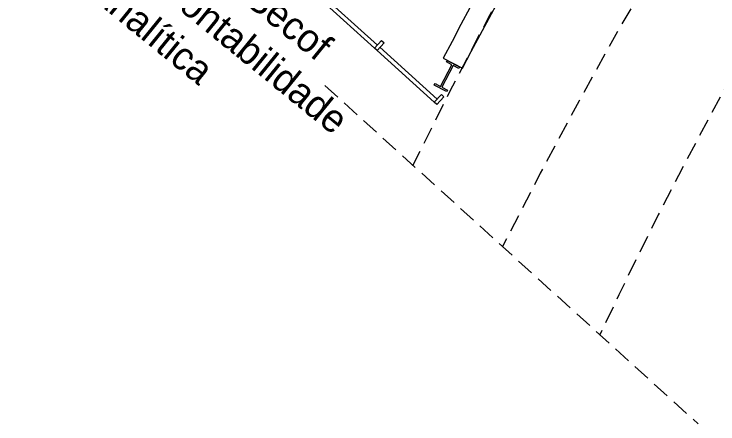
# Model space of a CAD drawing. Extents: x -1.7 to 87, y -33.6 to 19.
# Drawn here: x 68.81 to 78.91, y -33.58 to -27.7 of the extents above; entities that cross this region are included whole.
import ezdxf

# ---------------------------------------------------------------- set-up
doc = ezdxf.new("R2010")
doc.units = 0
doc.linetypes.add('HIDDEN', pattern=[0.375, 0.25, -0.125])
for name, color, linetype in [('AR-ESQ', 2, 'Continuous'), ('AR-EST', 4, 'Continuous'), ('AR-PAR-ALV', 5, 'Continuous'), ('AR-PRJ', 1, 'HIDDEN'), ('AR-TXT', 2, 'Continuous')]:
    doc.layers.add(name, color=color, linetype=linetype)
doc.styles.add('1-125', font='stylu.ttf', dxfattribs={"height": 0.2})

msp = doc.modelspace()

# ---------------------------------------------------------------- linework, layer by layer
at = {"layer": 'AR-ESQ'}
for points in [[(73.133, -27.341), (74.023, -28.147)], [(74.06, -28.18), (74.88, -28.923)]]:
    msp.add_lwpolyline(points, dxfattribs=at)
at = {"layer": 'AR-ESQ', "color": 1}
for points in [[(73.093, -27.386), (73.982, -28.191)], [(74.019, -28.225), (74.839, -28.968)]]:
    msp.add_lwpolyline(points, dxfattribs=at)
at = {"layer": 'AR-ESQ'}
for points in [[(74.083, -28.08), (74.12, -28.114), (74.019, -28.225), (73.982, -28.191)], [(74.94, -28.857), (74.977, -28.89), (74.876, -29.001), (74.839, -28.968)]]:
    msp.add_lwpolyline(points, close=True, dxfattribs=at)
at = {"layer": 'AR-EST'}
msp.add_lwpolyline([(75.023, -28.368), (75.201, -28.46), (75.189, -28.482), (75.109, -28.441), (74.948, -28.751), (75.027, -28.793), (75.016, -28.815), (74.838, -28.723), (74.85, -28.7), (74.93, -28.742), (75.092, -28.432), (75.012, -28.39), (75.023, -28.368)], dxfattribs=at)
at = {"layer": 'AR-PAR-ALV'}
msp.add_lwpolyline([(85.135, -14.276), (84.905, -14.068, 0.062555), (74.966, -28.337), (75.241, -28.481, -0.062551)], format="xyb", close=True, dxfattribs=at)
at = {"layer": 'AR-PRJ'}
msp.add_lwpolyline([(73.269, -28.726), (78.622, -33.576)], dxfattribs=at)
for centre, radius, start, end in [((134.823, -59.4), 67.135, 137.7136, 153.90505), ((141.535, -64.22), 73.621, 138.52063, 153.20795), ((133.933, -58.853), 62.627, 145.58966, 154.91367)]:
    msp.add_arc(centre, radius, start, end, dxfattribs=at)

# ---------------------------------------------------------------- texts
at = {"layer": 'AR-TXT', "color": 2, "insert": (71.213, -27.418), "char_height": 0.2, "attachment_point": 5, "rotation": 320.8683, "style": '1-125'}
msp.add_mtext('{\\H2x;Sca/ Dicon/ Secof\\PServiço de Contabilidade ^JAnalítica}', dxfattribs=at)

doc.saveas('drawing.dxf')
